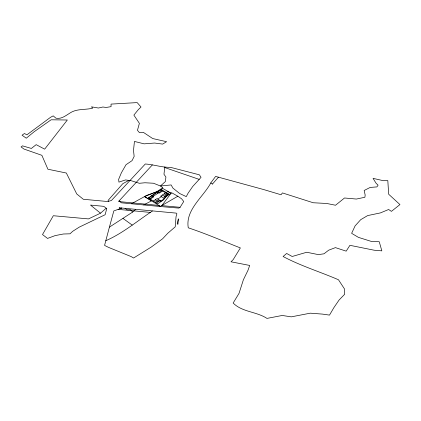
<?xml version="1.0" encoding="UTF-8"?>
<svg xmlns="http://www.w3.org/2000/svg" width="421" height="421" viewBox="0 0 421 421"><rect width="100%" height="100%" fill="white"/><g stroke="black" fill="none" stroke-linecap="round" stroke-linejoin="round"><path stroke-width="0.63" d="M164.795 167L163.969 174.252L165.906 177.041L165.379 181.556L160.438 186.003L153.539 183.246L144.945 182.761L139.377 183.288L131.289 180.751L125.526 179.93L118.927 182.114L118.643 179.346L121.374 172.789L126.026 164.706L132.047 160.648L134.157 156.401L133.499 150.429L134.446 141.43L144.108 143.845L154.628 143.04L162.664 144.093L166.59 141.698L152.723 138.551L143.34 132.336L139.372 132.573L137.457 130.305L139.388 123.337L133.878 115.112L138.383 109.544L141.009 107.013L137.178 102.598L111.033 104.098L111.076 106.655L106.129 107.46L102.903 107.008L98.435 108.023L91.457 106.839L92.715 108.144C85.989 109.928 78.616 108.729 72.138 111.791C67.044 114.407 62.182 119.506 55.956 118.201L53.193 115.87L50.473 117.354L26.928 134.804L24.418 133.515L22.055 135.209L26.27 138.214L34.264 131.657L51.109 119.796L67.328 120.006L44.663 149.155L36.174 144.656L31.37 148.439L22.487 145.855L21.05 146.924L23.981 149.045L41.874 155.317L47.91 169.231L66.35 173.026L76.738 193.949L83.326 199.275L107.681 201.527L111.418 200.501L145.298 163.995C153.781 164.532 161.901 167.537 170.447 167.326L199.396 174.826L201.043 177.346L192.739 186.456L188.092 193.181L186.277 196.633L179.693 193.523L172.968 188.15L171.121 184.94L160.438 186.003L162.769 187.713L156.675 191.781L144.703 196.491L160.343 206.401M109.407 227.135L104.566 245.401L108.434 247.338L131.284 256.647L133.573 258.026L151.25 247.064L162.595 238.786L167.8 233.245L175.21 226.856L176.041 216.683L176.888 213.789L176.21 213.115L119.175 207.795L120.716 208.416L121.748 208.042L113.817 210.947L109.407 227.135L132.631 212.068L135.704 209.379M180.093 207.316L178.783 208.1L160.133 206.511L121.327 202.801L119.106 200.88L118.538 201.538L158.791 205.422L160.133 206.511L177.83 196.218L181.583 198.796L183.73 201.48L180.093 207.316L161.832 205.627L171.5 192.671L177.83 196.218M210.81 182.94C203.169 197.175 185.235 209.779 188.261 227.803C205.948 233.66 223.051 241.122 240.365 247.922L233.213 259.594L231.003 261.794L249.674 265.44L248.016 270.25L243.391 279.77L239.023 293.369L233.15 303.041C242.149 312.161 256.447 311.524 266.988 318.402L282.217 315.471L291.274 316.85L310.293 313.177L322.528 314.108L329.501 315.103L333.916 307.588L339.047 300.068L344.657 294.268L344.489 288.948L338.468 279.755C320.102 271.813 300.794 265.94 283.101 256.51L286.638 253.463L292.19 256.484L306.746 252.253L318.313 254.61L323.981 253.81L328.669 250.19L335.432 247.622L346.188 251.153L349.914 245.317L374.164 250.211L381.836 250.863L379.247 241.728L371.559 241.491L358.445 237.376L351.63 233.323L355.113 225.872L360.702 219.673L367.654 215.584L380.442 212.9L388.63 209.5L391.425 211.368L399.95 204.574L388.678 194.239L387.809 180.567L383.41 180.709L373.043 178.357L376.121 183.309L378.095 185.193L376.879 186.908L370.185 187.429L364.154 190.487L365.17 195.044L364.886 197.27L356.392 199.049L344.51 197.996L335.537 205.243L326.822 203.485L313.219 202.748L282.433 192.918L281.039 194.77L263.741 189.576L215.61 176.404L210.789 182.935L212.458 184.077M212.437 184.072L218.457 177.183M119.106 200.88L152.365 164.906M100.524 213.189L106.218 208.19L106.75 208.59L105.108 214.736L79.274 227.119L72.665 231.329L70.023 233.808L63.355 234.008L55.146 235.602L47.536 238.423L42.505 234.555L53.325 215.731L88.489 218.904L100.524 213.189L90.499 205.08L103.771 206.343L106.218 208.19M152.413 210.984L150.355 212.41C135.757 222.209 122.079 233.65 105.824 240.701M156.554 202.99L160.18 200.564M163.785 198.149L170.931 193.365L167.784 191.45L160.648 196.207L164.506 198.596L160.901 201.012L157.049 198.601L153.428 201.017M157.759 199.049L161.364 196.644M155.302 202.259L158.58 200.07L161.011 201.591M164.337 196.218L167.579 194.055M150.329 199.117L153.602 196.944L151.781 195.807M162.574 190.992L159.343 193.139L157.522 192.013M156.675 191.781L146.687 195.407L131.499 203.748M143.777 204.922L151.56 200.838L144.387 196.66M128.831 180.399L122.816 183.677L108.034 200.47L108.486 201.312M118.101 209.374L150.355 212.41M164.716 167.542L199.186 179.383M162.169 188.108L171.11 193.197M166.011 192.634L169.153 194.555M160.748 189.876L167.89 194.244M164.227 193.823L167.369 195.749M162.443 195.012L165.7 197.06M156.759 192.418L157.996 193.181M152.455 195.26L153.686 196.033M155.244 199.807L158.37 201.775M122.99 218.425L132.189 225.061M125.079 208.358L127.031 209.769L130.552 209.726L132.631 212.068M178.336 218.999L177.951 224.246L177.199 223.993L178.336 218.999M168.289 193.734L163.437 199.964L157.728 203.796L148.513 197.965L161.332 189.487L168.289 193.734M162.269 190.35L149.35 198.907L148.118 198.128L161.032 189.592L162.269 190.35"/></g></svg>
